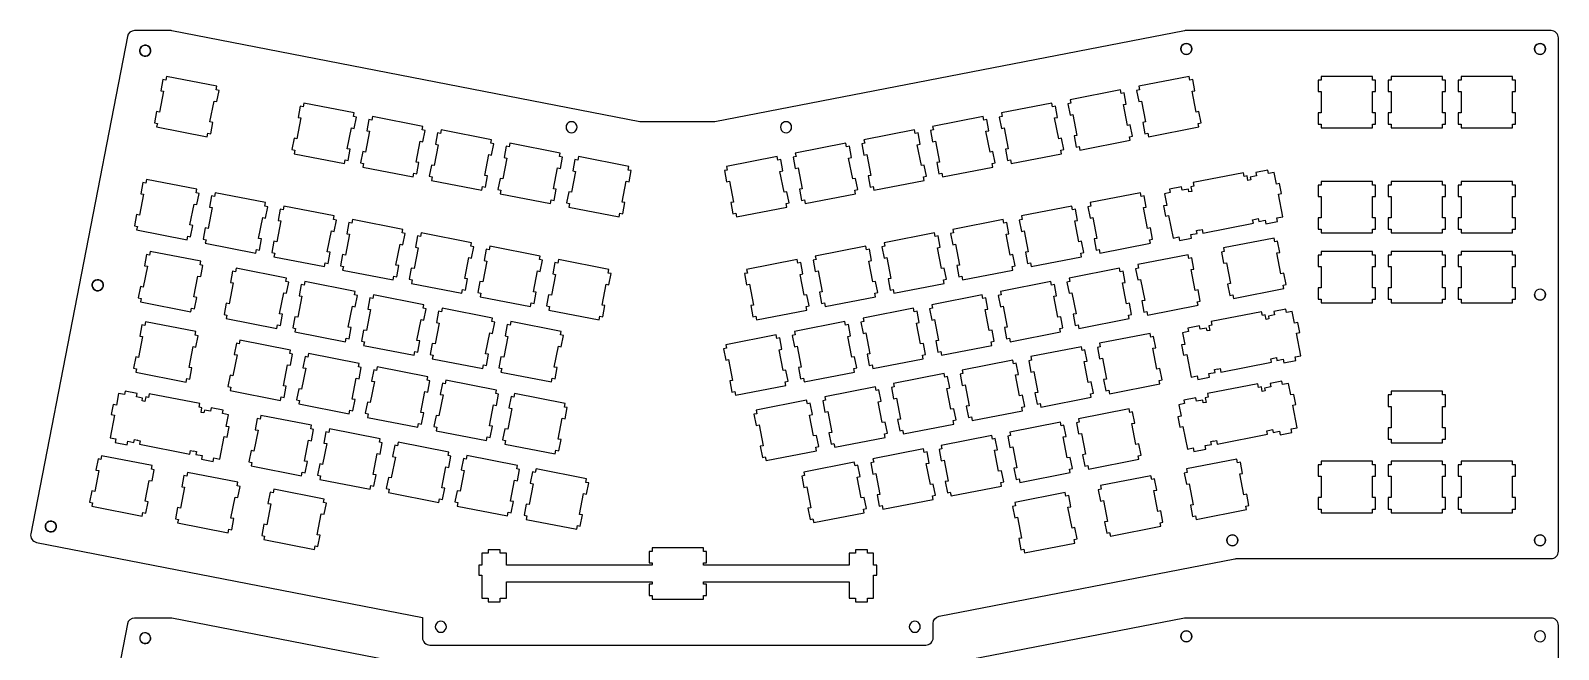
# Model space of a CAD drawing. Header units: millimetres. Extents: x -191 to 225, y 1 to 808.
# Drawn here: x -190.9 to 225.1, y 639.6 to 808.2 of the extents above; entities that cross this region are included whole.
import ezdxf

# ---------------------------------------------------------------- set-up
doc = ezdxf.new("R2010")
doc.units = ezdxf.units.MM
doc.layers.get('0').update_dxf_attribs({"linetype": 'CONTINUOUS'})

msp = doc.modelspace()

# ---------------------------------------------------------------- linework, layer by layer
for p, q in [((-161.18, 802.49), (-161.16, 802.96)), ((-161.16, 802.96), (-161, 803.4)), ((-161, 803.4), (-160.72, 803.77)), ((-160.72, 803.77), (-160.33, 804.03)), ((-160.33, 804.03), (-159.88, 804.16)), ((-159.88, 804.16), (-159.41, 804.14)), ((-159.41, 804.14), (-158.97, 803.98)), ((-158.97, 803.98), (-158.6, 803.69)), ((-158.6, 803.69), (-158.33, 803.3)), ((-158.33, 803.3), (-158.2, 802.85)), ((122.31, 803.15), (122.39, 803.62)), ((122.39, 802.69), (122.31, 803.15)), ((122.39, 803.62), (122.6, 804.04)), ((122.6, 804.04), (122.93, 804.37)), ((122.93, 804.37), (123.35, 804.58)), ((123.35, 804.58), (123.81, 804.65)), ((123.81, 804.65), (124.28, 804.58)), ((124.28, 804.58), (124.69, 804.37)), ((124.69, 804.37), (125.03, 804.04)), ((125.03, 804.04), (125.24, 803.62)), ((125.24, 803.62), (125.31, 803.15)), ((125.31, 803.15), (125.24, 802.69)), ((218.63, 803.15), (218.71, 803.62)), ((218.71, 802.69), (218.63, 803.15)), ((218.71, 803.62), (218.92, 804.04)), ((218.92, 804.04), (219.25, 804.37)), ((219.25, 804.37), (219.67, 804.58)), ((219.67, 804.58), (220.13, 804.65)), ((220.13, 804.65), (220.6, 804.58)), ((220.6, 804.58), (221.01, 804.37)), ((221.01, 804.37), (221.35, 804.04)), ((221.35, 804.04), (221.56, 803.62)), ((221.56, 803.62), (221.63, 803.15)), ((221.63, 803.15), (221.56, 802.69)), ((-161.05, 802.04), (-161.18, 802.49)), ((-160.79, 801.65), (-161.05, 802.04)), ((-160.42, 801.36), (-160.79, 801.65)), ((-159.98, 801.2), (-160.42, 801.36)), ((-159.51, 801.18), (-159.98, 801.2)), ((-159.06, 801.31), (-159.51, 801.18)), ((-158.67, 801.57), (-159.06, 801.31)), ((-158.38, 801.94), (-158.67, 801.57)), ((-158.22, 802.38), (-158.38, 801.94)), ((-158.2, 802.85), (-158.22, 802.38)), ((122.6, 802.27), (122.39, 802.69)), ((122.93, 801.94), (122.6, 802.27)), ((123.35, 801.73), (122.93, 801.94)), ((123.81, 801.65), (123.35, 801.73)), ((124.28, 801.73), (123.81, 801.65)), ((124.69, 801.94), (124.28, 801.73)), ((125.03, 802.27), (124.69, 801.94)), ((125.24, 802.69), (125.03, 802.27)), ((218.92, 802.27), (218.71, 802.69)), ((219.25, 801.94), (218.92, 802.27)), ((219.67, 801.73), (219.25, 801.94)), ((220.13, 801.65), (219.67, 801.73)), ((220.6, 801.73), (220.13, 801.65)), ((221.01, 801.94), (220.6, 801.73)), ((221.35, 802.27), (221.01, 801.94)), ((221.56, 802.69), (221.35, 802.27)), ((-174.1, 738.59), (-174.08, 739.06)), ((-173.97, 738.14), (-174.1, 738.59)), ((-174.08, 739.06), (-173.92, 739.5)), ((-173.71, 737.75), (-173.97, 738.14)), ((-173.92, 739.5), (-173.63, 739.87)), ((-173.34, 737.46), (-173.71, 737.75)), ((-173.63, 739.87), (-173.24, 740.13)), ((-172.9, 737.3), (-173.34, 737.46)), ((-173.24, 740.13), (-172.79, 740.26)), ((-172.43, 737.29), (-172.9, 737.3)), ((-172.79, 740.26), (-172.32, 740.25)), ((-171.98, 737.42), (-172.43, 737.29)), ((-172.32, 740.25), (-171.88, 740.09)), ((-171.59, 737.68), (-171.98, 737.42)), ((-171.88, 740.09), (-171.51, 739.8)), ((-171.3, 738.05), (-171.59, 737.68)), ((-171.51, 739.8), (-171.25, 739.41)), ((-171.14, 738.49), (-171.3, 738.05)), ((-171.25, 739.41), (-171.12, 738.96)), ((-171.12, 738.96), (-171.14, 738.49)), ((218.71, 736.7), (218.63, 736.24)), ((218.92, 737.12), (218.71, 736.7)), ((219.25, 737.45), (218.92, 737.12)), ((219.67, 737.67), (219.25, 737.45)), ((220.13, 737.74), (219.67, 737.67)), ((220.6, 737.67), (220.13, 737.74)), ((220.6, 737.67), (221.01, 737.45)), ((221.01, 737.45), (221.35, 737.12)), ((221.35, 737.12), (221.56, 736.7)), ((221.56, 736.7), (221.63, 736.24)), ((218.71, 735.78), (218.63, 736.24)), ((218.92, 735.36), (218.71, 735.78)), ((219.25, 735.03), (218.92, 735.36)), ((219.67, 734.81), (219.25, 735.03)), ((220.13, 734.74), (219.67, 734.81)), ((220.6, 734.81), (220.13, 734.74)), ((221.01, 735.03), (220.6, 734.81)), ((221.35, 735.36), (221.01, 735.03)), ((221.56, 735.78), (221.35, 735.36)), ((221.63, 736.24), (221.56, 735.78)), ((-186.69, 673.82), (-186.4, 674.19)), ((-186.4, 674.19), (-186.01, 674.45)), ((-186.01, 674.45), (-185.56, 674.58)), ((-185.56, 674.58), (-185.09, 674.56)), ((-185.09, 674.56), (-184.65, 674.4)), ((-184.65, 674.4), (-184.28, 674.12)), ((-184.28, 674.12), (-184.02, 673.73)), ((-186.87, 672.91), (-186.85, 673.38)), ((-186.74, 672.46), (-186.87, 672.91)), ((-186.85, 673.38), (-186.69, 673.82)), ((-186.47, 672.07), (-186.74, 672.46)), ((-186.1, 671.78), (-186.47, 672.07)), ((-185.66, 671.62), (-186.1, 671.78)), ((-185.19, 671.6), (-185.66, 671.62)), ((-184.74, 671.73), (-185.19, 671.6)), ((-184.35, 671.99), (-184.74, 671.73)), ((-184.06, 672.36), (-184.35, 671.99)), ((-183.9, 672.81), (-184.06, 672.36)), ((-184.02, 673.73), (-183.89, 673.28)), ((-183.89, 673.28), (-183.9, 672.81)), ((134.93, 669.79), (135.14, 670.21)), ((135.14, 670.21), (135.47, 670.54)), ((135.47, 670.54), (135.89, 670.75)), ((135.89, 670.75), (136.35, 670.83)), ((136.35, 670.83), (136.82, 670.75)), ((136.82, 670.75), (137.23, 670.54)), ((137.23, 670.54), (137.57, 670.21)), ((137.57, 670.21), (137.78, 669.79)), ((218.71, 669.79), (218.92, 670.21)), ((218.92, 670.21), (219.25, 670.54)), ((219.25, 670.54), (219.67, 670.75)), ((219.67, 670.75), (220.13, 670.83)), ((220.13, 670.83), (220.6, 670.75)), ((220.6, 670.75), (221.01, 670.54)), ((221.01, 670.54), (221.35, 670.21)), ((221.35, 670.21), (221.56, 669.79)), ((134.85, 669.33), (134.93, 669.79)), ((134.93, 668.86), (134.85, 669.33)), ((135.14, 668.45), (134.93, 668.86)), ((135.47, 668.11), (135.14, 668.45)), ((135.89, 667.9), (135.47, 668.11)), ((136.35, 667.83), (135.89, 667.9)), ((136.82, 667.9), (136.35, 667.83)), ((137.23, 668.11), (136.82, 667.9)), ((137.57, 668.45), (137.23, 668.11)), ((137.78, 668.86), (137.57, 668.45)), ((137.78, 669.79), (137.85, 669.33)), ((137.85, 669.33), (137.78, 668.86)), ((218.63, 669.33), (218.71, 669.79)), ((218.71, 668.86), (218.63, 669.33)), ((218.92, 668.45), (218.71, 668.86)), ((219.25, 668.11), (218.92, 668.45)), ((219.67, 667.9), (219.25, 668.11)), ((220.13, 667.83), (219.67, 667.9)), ((220.6, 667.9), (220.13, 667.83)), ((221.01, 668.11), (220.6, 667.9)), ((221.35, 668.45), (221.01, 668.11)), ((221.56, 668.86), (221.35, 668.45)), ((221.56, 669.79), (221.63, 669.33)), ((221.63, 669.33), (221.56, 668.86)), ((-161.16, 642.96), (-161.18, 642.49)), ((-161.18, 642.49), (-161.05, 642.04)), ((-161, 643.4), (-161.16, 642.96)), ((-161.05, 642.04), (-160.79, 641.65)), ((-161, 643.4), (-160.72, 643.77)), ((-160.42, 641.36), (-160.79, 641.65)), ((-160.33, 644.03), (-160.72, 643.77)), ((-159.98, 641.2), (-160.42, 641.36)), ((-159.88, 644.16), (-160.33, 644.03)), ((-159.51, 641.18), (-159.98, 641.2)), ((-159.41, 644.14), (-159.88, 644.16)), ((-159.06, 641.31), (-159.51, 641.18)), ((-159.41, 644.14), (-158.97, 643.98)), ((-158.67, 641.57), (-159.06, 641.31)), ((-158.97, 643.98), (-158.6, 643.69)), ((-158.67, 641.57), (-158.38, 641.94)), ((-158.33, 643.3), (-158.6, 643.69)), ((-158.22, 642.38), (-158.38, 641.94)), ((-158.2, 642.85), (-158.33, 643.3)), ((-158.2, 642.85), (-158.22, 642.38)), ((122.39, 643.62), (122.31, 643.15)), ((122.31, 643.15), (122.39, 642.69)), ((122.6, 644.04), (122.39, 643.62)), ((122.39, 642.69), (122.6, 642.27)), ((122.93, 644.37), (122.6, 644.04)), ((122.6, 642.27), (122.93, 641.94)), ((123.35, 644.58), (122.93, 644.37)), ((122.93, 641.94), (123.35, 641.73)), ((123.81, 644.65), (123.35, 644.58)), ((123.35, 641.73), (123.81, 641.65)), ((124.28, 644.58), (123.81, 644.65)), ((123.81, 641.65), (124.28, 641.73)), ((124.69, 644.37), (124.28, 644.58)), ((124.28, 641.73), (124.69, 641.94)), ((125.03, 644.04), (124.69, 644.37)), ((124.69, 641.94), (125.03, 642.27)), ((125.24, 643.62), (125.03, 644.04)), ((125.03, 642.27), (125.24, 642.69)), ((125.31, 643.15), (125.24, 643.62)), ((125.24, 642.69), (125.31, 643.15)), ((218.71, 643.62), (218.63, 643.15)), ((218.63, 643.15), (218.71, 642.69)), ((218.92, 644.04), (218.71, 643.62)), ((218.71, 642.69), (218.92, 642.27)), ((219.25, 644.37), (218.92, 644.04)), ((218.92, 642.27), (219.25, 641.94)), ((219.67, 644.58), (219.25, 644.37)), ((219.25, 641.94), (219.67, 641.73)), ((220.13, 644.65), (219.67, 644.58)), ((219.67, 641.73), (220.13, 641.65)), ((220.6, 644.58), (220.13, 644.65)), ((220.13, 641.65), (220.6, 641.73)), ((221.01, 644.37), (220.6, 644.58)), ((220.6, 641.73), (221.01, 641.94)), ((221.35, 644.04), (221.01, 644.37)), ((221.01, 641.94), (221.35, 642.27)), ((221.56, 643.62), (221.35, 644.04)), ((221.35, 642.27), (221.56, 642.69)), ((221.63, 643.15), (221.56, 643.62)), ((221.56, 642.69), (221.63, 643.15))]:
    msp.add_line(p, q)
msp.add_lwpolyline([(-24.58, 783.3, -0.048018), (-24.96, 783.33), (-152.46, 808.12, 0.048033), (-152.84, 808.15), (-162.57, 808.15, 0.359037), (-164.53, 806.54), (-190.86, 671.1, 0.414214), (-189.28, 668.76), (-84.18, 648.33), (-84.18, 642.78, 0.414214), (-82.18, 640.78), (52.88, 640.78, 0.414214), (54.88, 642.78), (54.88, 646.68, -0.359037), (56.5, 648.64), (137, 664.29, -0.048033), (137.38, 664.33), (223.13, 664.33, 0.414214), (225.13, 666.33), (225.13, 806.15, 0.414214), (223.13, 808.15), (123.7, 808.15, 0.047906), (123.32, 808.12), (-4.53, 783.33, -0.047922), (-4.91, 783.3)], format="xyb", close=True)
for points in [[(-158.2, 802.85), (-158.33, 803.3), (-158.6, 803.69), (-158.97, 803.98), (-159.41, 804.14), (-159.88, 804.16), (-160.33, 804.03), (-160.72, 803.77), (-161, 803.4), (-161.16, 802.96), (-161.18, 802.49), (-161.05, 802.04), (-160.79, 801.65), (-160.42, 801.36), (-159.98, 801.2), (-159.51, 801.18), (-159.06, 801.31), (-158.67, 801.57), (-158.38, 801.94), (-158.22, 802.38)], [(123.81, 801.65), (124.28, 801.73), (124.69, 801.94), (125.03, 802.27), (125.24, 802.69), (125.31, 803.15), (125.24, 803.62), (125.03, 804.04), (124.69, 804.37), (124.28, 804.58), (123.81, 804.65), (123.35, 804.58), (122.93, 804.37), (122.6, 804.04), (122.39, 803.62), (122.31, 803.15), (122.39, 802.69), (122.6, 802.27), (122.93, 801.94), (123.35, 801.73)], [(220.6, 804.58), (220.13, 804.65), (219.67, 804.58), (219.25, 804.37), (218.92, 804.04), (218.71, 803.62), (218.63, 803.15), (218.71, 802.69), (218.92, 802.27), (219.25, 801.94), (219.67, 801.73), (220.13, 801.65), (220.6, 801.73), (221.01, 801.94), (221.35, 802.27), (221.56, 802.69), (221.63, 803.15), (221.56, 803.62), (221.35, 804.04), (221.01, 804.37)], [(-140.93, 788.94), (-140.14, 788.79), (-139.55, 791.83), (-140.34, 791.98), (-140.15, 792.97), (-153.89, 795.64), (-154.08, 794.65), (-154.87, 794.81), (-155.46, 791.76), (-154.67, 791.61), (-155.78, 785.92), (-156.56, 786.07), (-157.16, 783.03), (-156.37, 782.87), (-156.56, 781.89), (-142.82, 779.22), (-142.63, 780.2), (-141.84, 780.05), (-141.25, 783.09), (-142.04, 783.25)], [(127.85, 783.03), (127.26, 786.07), (126.47, 785.92), (125.36, 791.61), (126.15, 791.76), (125.56, 794.81), (124.77, 794.65), (124.58, 795.64), (110.84, 792.97), (111.03, 791.98), (110.25, 791.83), (110.84, 788.79), (111.62, 788.94), (112.73, 783.25), (111.94, 783.09), (112.54, 780.05), (113.32, 780.2), (113.51, 779.22), (127.25, 781.89), (127.06, 782.87)], [(175.31, 791.53), (175.31, 794.63), (174.51, 794.63), (174.51, 795.63), (160.51, 795.63), (160.51, 794.63), (159.71, 794.63), (159.71, 791.53), (160.51, 791.53), (160.51, 785.73), (159.71, 785.73), (159.71, 782.63), (160.51, 782.63), (160.51, 781.63), (174.51, 781.63), (174.51, 782.63), (175.31, 782.63), (175.31, 785.73), (174.51, 785.73), (174.51, 791.53)], [(193.56, 785.73), (193.56, 791.53), (194.36, 791.53), (194.36, 794.63), (193.56, 794.63), (193.56, 795.63), (179.56, 795.63), (179.56, 794.63), (178.76, 794.63), (178.76, 791.53), (179.56, 791.53), (179.56, 785.73), (178.76, 785.73), (178.76, 782.63), (179.56, 782.63), (179.56, 781.63), (193.56, 781.63), (193.56, 782.63), (194.36, 782.63), (194.36, 785.73)], [(197.81, 794.63), (197.81, 791.53), (198.61, 791.53), (198.61, 785.73), (197.81, 785.73), (197.81, 782.63), (198.61, 782.63), (198.61, 781.63), (212.61, 781.63), (212.61, 782.63), (213.41, 782.63), (213.41, 785.73), (212.61, 785.73), (212.61, 791.53), (213.41, 791.53), (213.41, 794.63), (212.61, 794.63), (212.61, 795.63), (198.61, 795.63), (198.61, 794.63)], [(94.81, 775.59), (108.55, 778.26), (108.36, 779.24), (109.15, 779.39), (108.56, 782.44), (107.77, 782.28), (106.66, 787.98), (107.45, 788.13), (106.86, 791.17), (106.07, 791.02), (105.88, 792), (92.14, 789.33), (92.33, 788.35), (91.55, 788.2), (92.14, 785.15), (92.92, 785.31), (94.03, 779.61), (93.24, 779.46), (93.84, 776.42), (94.62, 776.57)], [(-102.75, 785.7), (-116.49, 788.37), (-116.68, 787.38), (-117.47, 787.54), (-118.06, 784.49), (-117.27, 784.34), (-118.38, 778.65), (-119.16, 778.8), (-119.76, 775.76), (-118.97, 775.6), (-119.16, 774.62), (-105.42, 771.95), (-105.23, 772.93), (-104.44, 772.78), (-103.85, 775.82), (-104.64, 775.98), (-103.53, 781.67), (-102.74, 781.52), (-102.15, 784.56), (-102.94, 784.71)], [(73.44, 781.52), (74.22, 781.67), (75.33, 775.98), (74.54, 775.82), (75.14, 772.78), (75.92, 772.93), (76.11, 771.95), (89.85, 774.62), (89.66, 775.6), (90.45, 775.76), (89.86, 778.8), (89.07, 778.65), (87.96, 784.34), (88.75, 784.49), (88.16, 787.54), (87.37, 787.38), (87.18, 788.37), (73.44, 785.7), (73.63, 784.71), (72.85, 784.56)], [(-83.45, 780.93), (-84.24, 781.08), (-84.05, 782.06), (-97.79, 784.73), (-97.98, 783.75), (-98.77, 783.9), (-99.36, 780.86), (-98.57, 780.71), (-99.68, 775.01), (-100.46, 775.17), (-101.06, 772.12), (-100.27, 771.97), (-100.46, 770.99), (-86.72, 768.32), (-86.53, 769.3), (-85.74, 769.15), (-85.15, 772.19), (-85.94, 772.34), (-84.83, 778.04), (-84.04, 777.88)], [(-42.16, 781.36), (-42.09, 781.83), (-42.16, 782.29), (-42.38, 782.71), (-42.71, 783.04), (-43.12, 783.25), (-43.59, 783.33), (-44.05, 783.25), (-44.47, 783.04), (-44.8, 782.71), (-45.02, 782.29), (-45.09, 781.83), (-45.02, 781.36), (-44.8, 780.95), (-44.47, 780.61), (-44.05, 780.4), (-43.59, 780.33), (-43.12, 780.4), (-42.71, 780.61), (-42.38, 780.95)], [(16.26, 782.29), (16.04, 782.71), (15.71, 783.04), (15.29, 783.25), (14.83, 783.33), (14.37, 783.25), (13.95, 783.04), (13.62, 782.71), (13.4, 782.29), (13.33, 781.83), (13.4, 781.36), (13.62, 780.95), (13.95, 780.61), (14.37, 780.4), (14.83, 780.33), (15.29, 780.4), (15.71, 780.61), (16.04, 780.95), (16.26, 781.36), (16.33, 781.83)], [(71.16, 775.17), (70.37, 775.01), (69.26, 780.71), (70.05, 780.86), (69.46, 783.9), (68.67, 783.75), (68.48, 784.73), (54.74, 782.06), (54.93, 781.08), (54.15, 780.93), (54.74, 777.88), (55.52, 778.04), (56.63, 772.34), (55.84, 772.19), (56.44, 769.15), (57.22, 769.3), (57.41, 768.32), (71.15, 770.99), (70.96, 771.97), (71.75, 772.12)], [(-81.57, 768.33), (-81.76, 767.35), (-68.02, 764.68), (-67.83, 765.66), (-67.04, 765.51), (-66.45, 768.55), (-67.24, 768.71), (-66.13, 774.4), (-65.34, 774.25), (-64.75, 777.29), (-65.54, 777.44), (-65.35, 778.43), (-79.09, 781.1), (-79.28, 780.11), (-80.07, 780.27), (-80.66, 777.22), (-79.87, 777.07), (-80.98, 771.38), (-81.76, 771.53), (-82.36, 768.49)], [(49.97, 780.11), (49.78, 781.1), (36.04, 778.43), (36.23, 777.44), (35.45, 777.29), (36.04, 774.25), (36.82, 774.4), (37.93, 768.71), (37.14, 768.55), (37.74, 765.51), (38.52, 765.66), (38.71, 764.68), (52.45, 767.35), (52.26, 768.33), (53.05, 768.49), (52.46, 771.53), (51.67, 771.38), (50.56, 777.07), (51.35, 777.22), (50.76, 780.27)], [(-60.58, 776.48), (-61.37, 776.63), (-61.96, 773.59), (-61.17, 773.44), (-62.28, 767.74), (-63.06, 767.9), (-63.66, 764.85), (-62.87, 764.7), (-63.06, 763.72), (-49.32, 761.05), (-49.13, 762.03), (-48.34, 761.88), (-47.75, 764.92), (-48.54, 765.07), (-47.43, 770.77), (-46.64, 770.61), (-46.05, 773.66), (-46.84, 773.81), (-46.65, 774.79), (-60.39, 777.46)], [(-44.17, 761.06), (-44.36, 760.08), (-30.62, 757.41), (-30.43, 758.39), (-29.64, 758.24), (-29.05, 761.28), (-29.84, 761.44), (-28.73, 767.13), (-27.94, 766.98), (-27.35, 770.02), (-28.14, 770.17), (-27.95, 771.16), (-41.69, 773.83), (-41.88, 772.84), (-42.67, 773), (-43.26, 769.95), (-42.47, 769.8), (-43.58, 764.11), (-44.36, 764.26), (-44.96, 761.22)], [(14.27, 764.11), (13.16, 769.8), (13.95, 769.96), (13.36, 773), (12.57, 772.84), (12.38, 773.83), (-1.36, 771.16), (-1.17, 770.17), (-1.95, 770.02), (-1.36, 766.98), (-0.58, 767.13), (0.53, 761.44), (-0.26, 761.29), (0.34, 758.24), (1.12, 758.39), (1.31, 757.41), (15.05, 760.08), (14.86, 761.06), (15.65, 761.22), (15.06, 764.26)], [(33.75, 763.72), (33.56, 764.7), (34.35, 764.85), (33.76, 767.9), (32.97, 767.74), (31.86, 773.44), (32.65, 773.59), (32.06, 776.63), (31.27, 776.48), (31.08, 777.46), (17.34, 774.79), (17.53, 773.81), (16.75, 773.66), (17.34, 770.61), (18.12, 770.77), (19.23, 765.07), (18.44, 764.92), (19.04, 761.88), (19.82, 762.03), (20.01, 761.05)], [(142.91, 768.59), (141.21, 768.26), (141.36, 767.48), (140.6, 767.33), (140.36, 768.57), (139.58, 768.42), (139.38, 769.4), (125.64, 766.73), (125.83, 765.75), (125.05, 765.6), (125.29, 764.35), (124.53, 764.2), (124.38, 764.99), (122.68, 764.66), (122.51, 765.56), (119.27, 764.93), (119.44, 764.03), (117.85, 763.72), (118.47, 760.55), (117.61, 760.38), (118.14, 757.63), (119, 757.8), (120.2, 751.65), (121.79, 751.96), (121.98, 750.99), (125.22, 751.62), (125.03, 752.58), (126.72, 752.91), (126.57, 753.7), (127.33, 753.85), (127.34, 753.82), (128.12, 753.97), (128.31, 752.99), (142.06, 755.66), (141.87, 756.64), (142.65, 756.79), (142.65, 756.82), (143.41, 756.97), (143.56, 756.19), (145.25, 756.52), (145.44, 755.55), (148.68, 756.18), (148.49, 757.15), (150.09, 757.46), (148.89, 763.61), (149.75, 763.78), (149.22, 766.53), (148.36, 766.36), (147.74, 769.53), (146.15, 769.22), (145.97, 770.12), (142.73, 769.49)], [(-145.01, 763.78), (-145.79, 763.93), (-145.6, 764.92), (-159.34, 767.59), (-159.53, 766.6), (-160.32, 766.76), (-160.91, 763.71), (-160.13, 763.56), (-161.23, 757.87), (-162.02, 758.02), (-162.61, 754.98), (-161.82, 754.82), (-162.01, 753.84), (-148.27, 751.17), (-148.08, 752.15), (-147.3, 752), (-146.7, 755.04), (-147.49, 755.2), (-146.38, 760.89), (-145.6, 760.74)], [(160.51, 767.05), (160.51, 766.05), (159.71, 766.05), (159.71, 762.95), (160.51, 762.95), (160.51, 757.15), (159.71, 757.15), (159.71, 754.05), (160.51, 754.05), (160.51, 753.05), (174.51, 753.05), (174.51, 754.05), (175.31, 754.05), (175.31, 757.15), (174.51, 757.15), (174.51, 762.95), (175.31, 762.95), (175.31, 766.05), (174.51, 766.05), (174.51, 767.05)], [(193.56, 767.05), (179.56, 767.05), (179.56, 766.05), (178.76, 766.05), (178.76, 762.95), (179.56, 762.95), (179.56, 757.15), (178.76, 757.15), (178.76, 754.05), (179.56, 754.05), (179.56, 753.05), (193.56, 753.05), (193.56, 754.05), (194.36, 754.05), (194.36, 757.15), (193.56, 757.15), (193.56, 762.95), (194.36, 762.95), (194.36, 766.05), (193.56, 766.05)], [(213.41, 757.15), (212.61, 757.15), (212.61, 762.95), (213.41, 762.95), (213.41, 766.05), (212.61, 766.05), (212.61, 767.05), (198.61, 767.05), (198.61, 766.05), (197.81, 766.05), (197.81, 762.95), (198.61, 762.95), (198.61, 757.15), (197.81, 757.15), (197.81, 754.05), (198.61, 754.05), (198.61, 753.05), (212.61, 753.05), (212.61, 754.05), (213.41, 754.05)], [(-142.53, 754.23), (-143.32, 754.39), (-143.91, 751.34), (-143.12, 751.19), (-143.31, 750.21), (-129.57, 747.54), (-129.38, 748.52), (-128.6, 748.37), (-128, 751.41), (-128.79, 751.56), (-127.68, 757.26), (-126.9, 757.1), (-126.31, 760.14), (-127.09, 760.3), (-126.9, 761.28), (-140.64, 763.95), (-140.83, 762.97), (-141.62, 763.12), (-142.21, 760.08), (-141.43, 759.93)], [(113.82, 751.19), (114.6, 751.34), (114.01, 754.39), (113.22, 754.23), (112.12, 759.93), (112.9, 760.08), (112.31, 763.12), (111.53, 762.97), (111.33, 763.95), (97.59, 761.28), (97.78, 760.3), (97, 760.15), (97.59, 757.1), (98.38, 757.26), (99.48, 751.56), (98.7, 751.41), (99.29, 748.37), (100.07, 748.52), (100.26, 747.54), (114.01, 750.21)], [(-124.61, 746.57), (-110.87, 743.9), (-110.68, 744.88), (-109.9, 744.73), (-109.3, 747.77), (-110.09, 747.93), (-108.98, 753.62), (-108.2, 753.47), (-107.61, 756.51), (-108.39, 756.66), (-108.2, 757.65), (-121.94, 760.32), (-122.13, 759.33), (-122.92, 759.49), (-123.51, 756.44), (-122.73, 756.29), (-123.83, 750.6), (-124.62, 750.75), (-125.21, 747.71), (-124.42, 747.55)], [(81.56, 743.9), (95.31, 746.57), (95.12, 747.55), (95.9, 747.71), (95.31, 750.75), (94.52, 750.6), (93.42, 756.29), (94.2, 756.44), (93.61, 759.49), (92.83, 759.33), (92.63, 760.32), (78.89, 757.65), (79.08, 756.66), (78.3, 756.51), (78.89, 753.47), (79.68, 753.62), (80.78, 747.93), (80, 747.77), (80.59, 744.73), (81.37, 744.88)], [(-104.81, 752.81), (-104.03, 752.66), (-105.13, 746.96), (-105.92, 747.12), (-106.51, 744.07), (-105.72, 743.92), (-105.91, 742.94), (-92.17, 740.27), (-91.98, 741.25), (-91.2, 741.1), (-90.6, 744.14), (-91.39, 744.29), (-90.28, 749.99), (-89.5, 749.83), (-88.91, 752.88), (-89.69, 753.03), (-89.5, 754.01), (-103.24, 756.68), (-103.43, 755.7), (-104.22, 755.85)], [(-70.99, 749.39), (-70.8, 750.38), (-84.54, 753.05), (-84.73, 752.06), (-85.52, 752.22), (-86.11, 749.17), (-85.33, 749.02), (-86.43, 743.33), (-87.22, 743.48), (-87.81, 740.44), (-87.02, 740.28), (-87.21, 739.3), (-73.47, 736.63), (-73.28, 737.61), (-72.5, 737.46), (-71.9, 740.5), (-72.69, 740.66), (-71.58, 746.35), (-70.8, 746.2), (-70.21, 749.24)], [(43.38, 740.66), (42.6, 740.5), (43.19, 737.46), (43.97, 737.61), (44.16, 736.63), (57.91, 739.3), (57.72, 740.28), (58.5, 740.44), (57.91, 743.48), (57.12, 743.33), (56.02, 749.02), (56.8, 749.17), (56.21, 752.22), (55.43, 752.06), (55.23, 753.05), (41.49, 750.38), (41.68, 749.39), (40.9, 749.24), (41.49, 746.2), (42.28, 746.35)], [(59.6, 752.88), (60.19, 749.83), (60.98, 749.99), (62.08, 744.29), (61.3, 744.14), (61.89, 741.1), (62.67, 741.25), (62.86, 740.27), (76.61, 742.94), (76.42, 743.92), (77.2, 744.07), (76.61, 747.12), (75.82, 746.96), (74.72, 752.66), (75.5, 752.81), (74.91, 755.85), (74.13, 755.7), (73.93, 756.68), (60.19, 754.01), (60.38, 753.03)], [(-54.77, 733), (-54.58, 733.98), (-53.8, 733.83), (-53.2, 736.87), (-53.99, 737.02), (-52.88, 742.72), (-52.1, 742.56), (-51.51, 745.61), (-52.29, 745.76), (-52.1, 746.74), (-65.84, 749.41), (-66.03, 748.43), (-66.82, 748.58), (-67.41, 745.54), (-66.63, 745.39), (-67.73, 739.69), (-68.52, 739.85), (-69.11, 736.8), (-68.32, 736.65), (-68.51, 735.67)], [(23.58, 742.72), (24.68, 737.02), (23.9, 736.87), (24.49, 733.83), (25.27, 733.98), (25.46, 733), (39.21, 735.67), (39.02, 736.65), (39.8, 736.8), (39.21, 739.85), (38.42, 739.69), (37.32, 745.39), (38.1, 745.54), (37.51, 748.58), (36.73, 748.43), (36.53, 749.41), (22.79, 746.74), (22.98, 745.76), (22.2, 745.61), (22.79, 742.56)], [(133.95, 744.76), (134.73, 744.92), (135.84, 739.22), (135.06, 739.07), (135.65, 736.03), (136.43, 736.18), (136.62, 735.2), (150.37, 737.87), (150.18, 738.85), (150.96, 739), (150.37, 742.05), (149.58, 741.89), (148.48, 747.59), (149.26, 747.74), (148.67, 750.78), (147.89, 750.63), (147.7, 751.61), (133.95, 748.94), (134.14, 747.96), (133.36, 747.81)], [(-147.04, 732.54), (-146.26, 732.39), (-145.66, 735.44), (-146.45, 735.59), (-145.34, 741.28), (-144.56, 741.13), (-143.97, 744.17), (-144.75, 744.32), (-144.56, 745.31), (-158.3, 747.98), (-158.49, 747), (-159.28, 747.15), (-159.87, 744.11), (-159.09, 743.95), (-160.19, 738.26), (-160.98, 738.41), (-161.57, 735.37), (-160.78, 735.22), (-160.97, 734.23), (-147.23, 731.56)], [(-47.93, 741.75), (-49.03, 736.06), (-49.82, 736.21), (-50.41, 733.17), (-49.62, 733.01), (-49.81, 732.03), (-36.07, 729.36), (-35.88, 730.34), (-35.1, 730.19), (-34.5, 733.23), (-35.29, 733.39), (-34.18, 739.08), (-33.4, 738.93), (-32.81, 741.97), (-33.59, 742.12), (-33.4, 743.11), (-47.14, 745.78), (-47.33, 744.79), (-48.12, 744.95), (-48.71, 741.9)], [(3.5, 741.97), (4.09, 738.93), (4.88, 739.08), (5.98, 733.39), (5.2, 733.23), (5.79, 730.19), (6.57, 730.34), (6.76, 729.36), (20.51, 732.03), (20.32, 733.01), (21.1, 733.17), (20.51, 736.21), (19.72, 736.06), (18.62, 741.75), (19.4, 741.91), (18.81, 744.95), (18.03, 744.79), (17.83, 745.78), (4.09, 743.11), (4.28, 742.12)], [(124.51, 746.09), (124.32, 747.07), (110.58, 744.4), (110.77, 743.42), (109.98, 743.26), (110.57, 740.22), (111.36, 740.37), (112.47, 734.68), (111.68, 734.53), (112.27, 731.48), (113.06, 731.64), (113.25, 730.65), (126.99, 733.33), (126.8, 734.31), (127.59, 734.46), (127, 737.5), (126.21, 737.35), (125.1, 743.04), (125.89, 743.2), (125.3, 746.24)], [(175.31, 738.1), (174.51, 738.1), (174.51, 743.9), (175.31, 743.9), (175.31, 747), (174.51, 747), (174.51, 748), (160.51, 748), (160.51, 747), (159.71, 747), (159.71, 743.9), (160.51, 743.9), (160.51, 738.1), (159.71, 738.1), (159.71, 735), (160.51, 735), (160.51, 734), (174.51, 734), (174.51, 735), (175.31, 735)], [(193.56, 738.1), (193.56, 743.9), (194.36, 743.9), (194.36, 747), (193.56, 747), (193.56, 748), (179.56, 748), (179.56, 747), (178.76, 747), (178.76, 743.9), (179.56, 743.9), (179.56, 738.1), (178.76, 738.1), (178.76, 735), (179.56, 735), (179.56, 734), (193.56, 734), (193.56, 735), (194.36, 735), (194.36, 738.1)], [(198.61, 743.9), (198.61, 738.1), (197.81, 738.1), (197.81, 735), (198.61, 735), (198.61, 734), (212.61, 734), (212.61, 735), (213.41, 735), (213.41, 738.1), (212.61, 738.1), (212.61, 743.9), (213.41, 743.9), (213.41, 747), (212.61, 747), (212.61, 748), (198.61, 748), (198.61, 747), (197.81, 747), (197.81, 743.9)], [(-138.19, 730.82), (-137.41, 730.67), (-137.6, 729.69), (-123.86, 727.02), (-123.67, 728), (-122.88, 727.85), (-122.29, 730.89), (-123.07, 731.04), (-121.97, 736.74), (-121.18, 736.59), (-120.59, 739.63), (-121.38, 739.78), (-121.19, 740.76), (-134.93, 743.43), (-135.12, 742.45), (-135.9, 742.6), (-136.49, 739.56), (-135.71, 739.41), (-136.82, 733.72), (-137.6, 733.87)], [(93.77, 731.04), (92.98, 730.89), (93.57, 727.85), (94.36, 728), (94.55, 727.02), (108.29, 729.69), (108.1, 730.67), (108.89, 730.82), (108.3, 733.87), (107.51, 733.72), (106.4, 739.41), (107.19, 739.56), (106.6, 742.6), (105.81, 742.45), (105.62, 743.43), (91.88, 740.76), (92.07, 739.78), (91.28, 739.63), (91.87, 736.59), (92.66, 736.74)], [(-172.43, 737.29), (-171.98, 737.42), (-171.59, 737.68), (-171.3, 738.05), (-171.14, 738.49), (-171.12, 738.96), (-171.25, 739.41), (-171.51, 739.8), (-171.88, 740.09), (-172.32, 740.25), (-172.79, 740.26), (-173.24, 740.13), (-173.63, 739.87), (-173.92, 739.5), (-174.08, 739.06), (-174.1, 738.59), (-173.97, 738.14), (-173.71, 737.75), (-173.34, 737.46), (-172.9, 737.3)], [(-102.48, 732.95), (-101.89, 735.99), (-102.68, 736.15), (-102.49, 737.13), (-116.23, 739.8), (-116.42, 738.82), (-117.2, 738.97), (-117.79, 735.93), (-117.01, 735.77), (-118.12, 730.08), (-118.9, 730.23), (-119.49, 727.19), (-118.71, 727.04), (-118.9, 726.06), (-105.16, 723.39), (-104.97, 724.37), (-104.18, 724.21), (-103.59, 727.26), (-104.37, 727.41), (-103.27, 733.1)], [(86.92, 739.8), (73.18, 737.13), (73.37, 736.15), (72.58, 735.99), (73.18, 732.95), (73.96, 733.1), (75.07, 727.41), (74.28, 727.26), (74.87, 724.21), (75.66, 724.37), (75.85, 723.39), (89.59, 726.06), (89.4, 727.04), (90.19, 727.19), (89.6, 730.23), (88.81, 730.08), (87.7, 735.77), (88.49, 735.93), (87.9, 738.97), (87.11, 738.82)], [(218.92, 737.12), (218.71, 736.7), (218.63, 736.24), (218.71, 735.78), (218.92, 735.36), (219.25, 735.03), (219.67, 734.81), (220.13, 734.74), (220.6, 734.81), (221.01, 735.03), (221.35, 735.36), (221.56, 735.78), (221.63, 736.24), (221.56, 736.7), (221.35, 737.12), (221.01, 737.45), (220.6, 737.67), (220.13, 737.74), (219.67, 737.67), (219.25, 737.45)], [(-99.42, 726.45), (-100.2, 726.6), (-100.79, 723.55), (-100.01, 723.4), (-100.2, 722.42), (-86.46, 719.75), (-86.27, 720.73), (-85.48, 720.58), (-84.89, 723.62), (-85.67, 723.77), (-84.57, 729.47), (-83.78, 729.32), (-83.19, 732.36), (-83.98, 732.51), (-83.79, 733.49), (-97.53, 736.16), (-97.72, 735.18), (-98.5, 735.33), (-99.09, 732.29), (-98.31, 732.14)], [(-65.28, 728.88), (-65.09, 729.86), (-78.83, 732.53), (-79.02, 731.55), (-79.8, 731.7), (-80.39, 728.66), (-79.61, 728.5), (-80.72, 722.81), (-81.5, 722.96), (-82.09, 719.92), (-81.31, 719.77), (-81.5, 718.79), (-67.76, 716.12), (-67.57, 717.1), (-66.78, 716.94), (-66.19, 719.99), (-66.98, 720.14), (-65.87, 725.83), (-65.08, 725.68), (-64.49, 728.72)], [(35.18, 728.72), (35.78, 725.68), (36.56, 725.83), (37.67, 720.14), (36.88, 719.99), (37.47, 716.94), (38.26, 717.1), (38.45, 716.12), (52.19, 718.79), (52, 719.77), (52.79, 719.92), (52.2, 722.96), (51.41, 722.81), (50.3, 728.5), (51.09, 728.66), (50.5, 731.7), (49.71, 731.55), (49.52, 732.53), (35.78, 729.86), (35.97, 728.88)], [(70.11, 726.45), (69, 732.14), (69.79, 732.29), (69.2, 735.33), (68.41, 735.18), (68.22, 736.16), (54.48, 733.49), (54.67, 732.51), (53.88, 732.36), (54.48, 729.32), (55.26, 729.47), (56.37, 723.77), (55.58, 723.62), (56.17, 720.58), (56.96, 720.73), (57.15, 719.75), (70.89, 722.42), (70.7, 723.4), (71.49, 723.55), (70.9, 726.6)], [(153.29, 728.5), (152.67, 731.68), (151.08, 731.37), (150.9, 732.27), (147.66, 731.64), (147.84, 730.74), (146.15, 730.41), (146.3, 729.62), (145.54, 729.47), (145.29, 730.72), (144.51, 730.57), (144.32, 731.55), (130.58, 728.88), (130.77, 727.9), (129.98, 727.74), (130.22, 726.5), (129.46, 726.35), (129.31, 727.13), (127.62, 726.81), (127.44, 727.71), (124.2, 727.08), (124.38, 726.18), (122.78, 725.87), (123.4, 722.69), (122.54, 722.53), (123.07, 719.78), (123.93, 719.95), (125.13, 713.79), (126.72, 714.1), (126.91, 713.14), (130.15, 713.77), (129.96, 714.73), (131.66, 715.06), (131.5, 715.85), (132.27, 715.99), (132.27, 715.96), (133.06, 716.12), (133.25, 715.14), (146.99, 717.81), (146.8, 718.79), (147.58, 718.94), (147.58, 718.97), (148.34, 719.12), (148.49, 718.33), (150.18, 718.66), (150.37, 717.7), (153.61, 718.33), (153.42, 719.29), (155.02, 719.6), (153.82, 725.76), (154.68, 725.92), (154.15, 728.67)], [(-146.05, 725.17), (-145.86, 726.15), (-159.6, 728.82), (-159.79, 727.84), (-160.58, 727.99), (-161.17, 724.95), (-160.38, 724.8), (-161.49, 719.1), (-162.27, 719.26), (-162.87, 716.21), (-162.08, 716.06), (-162.27, 715.08), (-148.53, 712.41), (-148.34, 713.39), (-147.55, 713.24), (-146.96, 716.28), (-147.75, 716.43), (-146.64, 722.13), (-145.85, 721.97), (-145.26, 725.02)], [(-60.32, 727.91), (-61.1, 728.06), (-61.7, 725.02), (-60.91, 724.87), (-62.02, 719.18), (-62.8, 719.33), (-63.39, 716.28), (-62.61, 716.13), (-62.8, 715.15), (-49.06, 712.48), (-48.87, 713.46), (-48.08, 713.31), (-47.49, 716.35), (-48.28, 716.5), (-47.17, 722.2), (-46.38, 722.05), (-45.79, 725.09), (-46.58, 725.24), (-46.39, 726.22), (-60.13, 728.89)], [(33.5, 719.33), (32.71, 719.18), (31.6, 724.87), (32.39, 725.02), (31.8, 728.06), (31.01, 727.91), (30.82, 728.89), (17.08, 726.22), (17.27, 725.24), (16.48, 725.09), (17.08, 722.05), (17.86, 722.2), (18.97, 716.5), (18.18, 716.35), (18.77, 713.31), (19.56, 713.46), (19.75, 712.48), (33.49, 715.15), (33.3, 716.13), (34.09, 716.29)], [(13.69, 721.39), (13.1, 724.43), (12.31, 724.28), (12.12, 725.26), (-1.62, 722.59), (-1.43, 721.61), (-2.22, 721.45), (-1.62, 718.41), (-0.84, 718.56), (0.27, 712.87), (-0.52, 712.72), (0.07, 709.67), (0.86, 709.83), (1.05, 708.85), (14.79, 711.52), (14.6, 712.5), (15.39, 712.65), (14.79, 715.69), (14.01, 715.54), (12.9, 721.23)], [(117.2, 713.03), (116.6, 716.08), (115.82, 715.92), (114.71, 721.62), (115.5, 721.77), (114.91, 724.81), (114.12, 724.66), (113.93, 725.64), (100.19, 722.97), (100.38, 721.99), (99.59, 721.84), (100.18, 718.79), (100.97, 718.95), (102.08, 713.25), (101.29, 713.1), (101.88, 710.06), (102.67, 710.21), (102.86, 709.23), (116.6, 711.9), (116.41, 712.88)], [(-134.08, 722.84), (-134.86, 723), (-135.46, 719.95), (-134.67, 719.8), (-135.78, 714.11), (-136.56, 714.26), (-137.15, 711.22), (-136.37, 711.06), (-136.56, 710.08), (-122.82, 707.41), (-122.63, 708.39), (-121.84, 708.24), (-121.25, 711.28), (-122.03, 711.44), (-120.93, 717.13), (-120.14, 716.98), (-119.55, 720.02), (-120.34, 720.17), (-120.15, 721.15), (-133.89, 723.82)], [(-117.86, 710.62), (-118.45, 707.58), (-117.67, 707.43), (-117.86, 706.45), (-104.12, 703.78), (-103.93, 704.76), (-103.14, 704.6), (-102.55, 707.65), (-103.33, 707.8), (-102.23, 713.49), (-101.44, 713.34), (-100.85, 716.38), (-101.64, 716.54), (-101.45, 717.52), (-115.19, 720.19), (-115.38, 719.21), (-116.16, 719.36), (-116.76, 716.32), (-115.97, 716.17), (-117.08, 710.47)], [(84.16, 705.59), (97.9, 708.27), (97.71, 709.25), (98.5, 709.4), (97.9, 712.44), (97.12, 712.29), (96.01, 717.98), (96.8, 718.14), (96.21, 721.18), (95.42, 721.03), (95.23, 722.01), (81.49, 719.34), (81.68, 718.35), (80.89, 718.2), (81.49, 715.16), (82.27, 715.31), (83.38, 709.62), (82.59, 709.47), (83.18, 706.42), (83.97, 706.57)], [(-85.42, 700.14), (-85.23, 701.12), (-84.44, 700.97), (-83.85, 704.01), (-84.63, 704.17), (-83.53, 709.86), (-82.74, 709.71), (-82.15, 712.75), (-82.94, 712.9), (-82.75, 713.88), (-96.49, 716.56), (-96.68, 715.57), (-97.46, 715.73), (-98.06, 712.68), (-97.27, 712.53), (-98.38, 706.84), (-99.16, 706.99), (-99.75, 703.95), (-98.97, 703.79), (-99.16, 702.81)], [(65.27, 702.94), (65.46, 701.96), (79.2, 704.63), (79.01, 705.61), (79.8, 705.76), (79.21, 708.81), (78.42, 708.65), (77.31, 714.35), (78.1, 714.5), (77.51, 717.54), (76.72, 717.39), (76.53, 718.37), (62.79, 715.7), (62.98, 714.72), (62.19, 714.57), (62.79, 711.52), (63.57, 711.68), (64.68, 705.98), (63.89, 705.83), (64.48, 702.79)], [(-78.57, 708.9), (-79.68, 703.2), (-80.46, 703.35), (-81.05, 700.31), (-80.27, 700.16), (-80.46, 699.18), (-66.72, 696.51), (-66.53, 697.49), (-65.74, 697.33), (-65.15, 700.38), (-65.93, 700.53), (-64.83, 706.22), (-64.04, 706.07), (-63.45, 709.11), (-64.24, 709.27), (-64.05, 710.25), (-77.79, 712.92), (-77.98, 711.94), (-78.76, 712.09), (-79.36, 709.05)], [(44.09, 707.89), (44.87, 708.04), (45.98, 702.35), (45.19, 702.2), (45.78, 699.15), (46.57, 699.3), (46.76, 698.32), (60.5, 701), (60.31, 701.98), (61.1, 702.13), (60.51, 705.17), (59.72, 705.02), (58.61, 710.71), (59.4, 710.87), (58.81, 713.91), (58.02, 713.76), (57.83, 714.74), (44.09, 712.07), (44.28, 711.08), (43.49, 710.93)], [(149.33, 698.09), (152.57, 698.72), (152.38, 699.68), (153.98, 699.99), (152.78, 706.15), (153.64, 706.31), (153.11, 709.06), (152.25, 708.9), (151.63, 712.07), (150.04, 711.76), (149.86, 712.66), (146.62, 712.03), (146.8, 711.13), (145.1, 710.8), (145.26, 710.01), (144.5, 709.87), (144.25, 711.11), (143.47, 710.96), (143.28, 711.94), (129.54, 709.27), (129.73, 708.29), (128.94, 708.13), (129.18, 706.89), (128.42, 706.74), (128.27, 707.53), (126.58, 707.2), (126.4, 708.1), (123.16, 707.47), (123.34, 706.57), (121.74, 706.26), (122.36, 703.09), (121.5, 702.92), (122.03, 700.17), (122.89, 700.34), (124.09, 694.18), (125.68, 694.49), (125.87, 693.53), (129.11, 694.16), (128.92, 695.12), (130.62, 695.45), (130.46, 696.24), (131.22, 696.38), (131.23, 696.35), (132.02, 696.51), (132.21, 695.53), (145.95, 698.2), (145.76, 699.18), (146.54, 699.33), (146.54, 699.36), (147.3, 699.51), (147.45, 698.72), (149.14, 699.05)], [(-145.01, 705.56), (-144.82, 706.54), (-158.56, 709.21), (-158.75, 708.23), (-159.54, 708.38), (-159.78, 707.14), (-160.54, 707.29), (-160.39, 708.07), (-162.08, 708.4), (-161.91, 709.3), (-165.14, 709.93), (-165.32, 709.03), (-166.92, 709.34), (-167.53, 706.17), (-168.39, 706.34), (-168.93, 703.59), (-168.07, 703.42), (-169.26, 697.27), (-167.67, 696.96), (-167.85, 695.99), (-164.61, 695.36), (-164.43, 696.33), (-162.73, 696), (-162.58, 696.78), (-161.82, 696.64), (-161.83, 696.61), (-161.04, 696.45), (-161.23, 695.47), (-147.49, 692.8), (-147.3, 693.78), (-146.51, 693.63), (-146.51, 693.66), (-145.75, 693.51), (-145.9, 692.72), (-144.21, 692.4), (-144.39, 691.43), (-141.15, 690.8), (-140.97, 691.77), (-139.37, 691.46), (-138.17, 697.61), (-137.32, 697.44), (-136.78, 700.19), (-137.64, 700.36), (-137.02, 703.53), (-138.62, 703.84), (-138.44, 704.74), (-141.68, 705.37), (-141.86, 704.47), (-143.55, 704.8), (-143.71, 704.01), (-144.47, 704.16), (-144.22, 705.41)], [(-46.45, 696.74), (-47.23, 696.9), (-46.13, 702.59), (-45.34, 702.44), (-44.75, 705.48), (-45.54, 705.63), (-45.35, 706.61), (-59.09, 709.29), (-59.28, 708.3), (-60.06, 708.46), (-60.65, 705.41), (-59.87, 705.26), (-60.98, 699.57), (-61.76, 699.72), (-62.35, 696.68), (-61.57, 696.52), (-61.76, 695.54), (-48.02, 692.87), (-47.83, 693.85), (-47.04, 693.7)], [(8.58, 695.08), (7.79, 694.93), (8.38, 691.88), (9.17, 692.03), (9.36, 691.05), (23.1, 693.73), (22.91, 694.71), (23.7, 694.86), (23.1, 697.9), (22.32, 697.75), (21.21, 703.44), (22, 703.6), (21.41, 706.64), (20.62, 706.49), (20.43, 707.47), (6.69, 704.8), (6.88, 703.81), (6.09, 703.66), (6.69, 700.62), (7.47, 700.77)], [(28.06, 694.69), (41.8, 697.36), (41.61, 698.34), (42.4, 698.49), (41.8, 701.54), (41.02, 701.38), (39.91, 707.08), (40.7, 707.23), (40.11, 710.27), (39.32, 710.12), (39.13, 711.1), (25.39, 708.43), (25.58, 707.45), (24.79, 707.3), (25.39, 704.25), (26.17, 704.41), (27.28, 698.71), (26.49, 698.56), (27.08, 695.52), (27.87, 695.67)], [(193.56, 695.9), (193.56, 696.9), (194.36, 696.9), (194.36, 700), (193.56, 700), (193.56, 705.8), (194.36, 705.8), (194.36, 708.9), (193.56, 708.9), (193.56, 709.9), (179.56, 709.9), (179.56, 708.9), (178.76, 708.9), (178.76, 705.8), (179.56, 705.8), (179.56, 700), (178.76, 700), (178.76, 696.9), (179.56, 696.9), (179.56, 695.9)], [(-130.85, 693.74), (-131.44, 690.7), (-130.65, 690.55), (-130.84, 689.57), (-117.1, 686.89), (-116.91, 687.87), (-116.13, 687.72), (-115.53, 690.77), (-116.32, 690.92), (-115.21, 696.61), (-114.43, 696.46), (-113.84, 699.5), (-114.62, 699.65), (-114.43, 700.64), (-128.17, 703.31), (-128.36, 702.33), (-129.15, 702.48), (-129.74, 699.44), (-128.96, 699.28), (-130.06, 693.59)], [(96.36, 692.74), (95.58, 692.58), (96.17, 689.54), (96.95, 689.69), (97.14, 688.71), (110.89, 691.38), (110.7, 692.36), (111.48, 692.52), (110.89, 695.56), (110.1, 695.41), (109, 701.1), (109.78, 701.25), (109.19, 704.3), (108.41, 704.14), (108.22, 705.12), (94.47, 702.45), (94.66, 701.47), (93.88, 701.32), (94.47, 698.28), (95.25, 698.43)], [(-97.43, 684.09), (-96.83, 687.13), (-97.62, 687.28), (-96.51, 692.98), (-95.73, 692.82), (-95.14, 695.87), (-95.92, 696.02), (-95.73, 697), (-109.47, 699.67), (-109.66, 698.69), (-110.45, 698.84), (-111.04, 695.8), (-110.26, 695.65), (-111.36, 689.95), (-112.15, 690.11), (-112.74, 687.06), (-111.95, 686.91), (-112.14, 685.93), (-98.4, 683.26), (-98.21, 684.24)], [(90.3, 697.47), (91.08, 697.62), (90.49, 700.66), (89.71, 700.51), (89.51, 701.49), (75.77, 698.82), (75.96, 697.84), (75.18, 697.68), (75.77, 694.64), (76.56, 694.79), (77.66, 689.1), (76.88, 688.95), (77.47, 685.9), (78.25, 686.06), (78.44, 685.08), (92.19, 687.75), (92, 688.73), (92.78, 688.88), (92.19, 691.92), (91.4, 691.77)], [(-91.56, 692.01), (-92.66, 686.32), (-93.45, 686.47), (-94.04, 683.43), (-93.25, 683.28), (-93.44, 682.3), (-79.7, 679.62), (-79.51, 680.6), (-78.73, 680.45), (-78.13, 683.5), (-78.92, 683.65), (-77.81, 689.34), (-77.03, 689.19), (-76.44, 692.23), (-77.22, 692.38), (-77.03, 693.37), (-90.77, 696.04), (-90.96, 695.06), (-91.75, 695.21), (-92.34, 692.17)], [(71.6, 693.83), (72.38, 693.98), (71.79, 697.03), (71.01, 696.87), (70.81, 697.86), (57.07, 695.18), (57.26, 694.2), (56.48, 694.05), (57.07, 691.01), (57.86, 691.16), (58.96, 685.47), (58.18, 685.31), (58.77, 682.27), (59.55, 682.42), (59.74, 681.44), (73.49, 684.11), (73.3, 685.09), (74.08, 685.25), (73.49, 688.29), (72.7, 688.14)], [(-159.5, 676.75), (-158.91, 679.79), (-159.69, 679.94), (-158.59, 685.64), (-157.8, 685.48), (-157.21, 688.53), (-157.99, 688.68), (-157.8, 689.66), (-171.55, 692.33), (-171.74, 691.35), (-172.52, 691.5), (-173.11, 688.46), (-172.33, 688.31), (-173.43, 682.61), (-174.22, 682.77), (-174.81, 679.72), (-174.03, 679.57), (-174.22, 678.59), (-160.47, 675.92), (-160.28, 676.9)], [(-72.86, 688.38), (-73.96, 682.68), (-74.75, 682.84), (-75.34, 679.79), (-74.55, 679.64), (-74.74, 678.66), (-61, 675.99), (-60.81, 676.97), (-60.03, 676.82), (-59.43, 679.86), (-60.22, 680.01), (-59.11, 685.71), (-58.33, 685.55), (-57.74, 688.6), (-58.52, 688.75), (-58.33, 689.73), (-72.07, 692.4), (-72.26, 691.42), (-73.05, 691.57), (-73.64, 688.53)], [(39.59, 681.68), (40.18, 678.63), (40.97, 678.79), (41.16, 677.81), (54.9, 680.48), (54.71, 681.46), (55.5, 681.61), (54.9, 684.65), (54.12, 684.5), (53.01, 690.2), (53.8, 690.35), (53.21, 693.39), (52.42, 693.24), (52.23, 694.22), (38.49, 691.55), (38.68, 690.57), (37.89, 690.41), (38.48, 687.37), (39.27, 687.52), (40.38, 681.83)], [(139.45, 681.7), (138.34, 687.4), (139.13, 687.55), (138.54, 690.59), (137.75, 690.44), (137.56, 691.42), (123.82, 688.75), (124.01, 687.77), (123.22, 687.62), (123.82, 684.57), (124.6, 684.73), (125.71, 679.03), (124.92, 678.88), (125.51, 675.84), (126.3, 675.99), (126.49, 675.01), (140.23, 677.68), (140.04, 678.66), (140.83, 678.81), (140.24, 681.86)], [(160.51, 676.85), (174.51, 676.85), (174.51, 677.85), (175.31, 677.85), (175.31, 680.95), (174.51, 680.95), (174.51, 686.75), (175.31, 686.75), (175.31, 689.85), (174.51, 689.85), (174.51, 690.85), (160.51, 690.85), (160.51, 689.85), (159.71, 689.85), (159.71, 686.75), (160.51, 686.75), (160.51, 680.95), (159.71, 680.95), (159.71, 677.85), (160.51, 677.85)], [(194.36, 677.85), (194.36, 680.95), (193.56, 680.95), (193.56, 686.75), (194.36, 686.75), (194.36, 689.85), (193.56, 689.85), (193.56, 690.85), (179.56, 690.85), (179.56, 689.85), (178.76, 689.85), (178.76, 686.75), (179.56, 686.75), (179.56, 680.95), (178.76, 680.95), (178.76, 677.85), (179.56, 677.85), (179.56, 676.85), (193.56, 676.85), (193.56, 677.85)], [(212.61, 677.85), (213.41, 677.85), (213.41, 680.95), (212.61, 680.95), (212.61, 686.75), (213.41, 686.75), (213.41, 689.85), (212.61, 689.85), (212.61, 690.85), (198.61, 690.85), (198.61, 689.85), (197.81, 689.85), (197.81, 686.75), (198.61, 686.75), (198.61, 680.95), (197.81, 680.95), (197.81, 677.85), (198.61, 677.85), (198.61, 676.85), (212.61, 676.85)], [(-135.21, 681.09), (-134.42, 680.94), (-133.83, 683.98), (-134.62, 684.13), (-134.43, 685.12), (-148.17, 687.79), (-148.36, 686.81), (-149.15, 686.96), (-149.74, 683.92), (-148.95, 683.76), (-150.06, 678.07), (-150.84, 678.22), (-151.44, 675.18), (-150.65, 675.03), (-150.84, 674.05), (-137.1, 671.37), (-136.91, 672.35), (-136.12, 672.2), (-135.53, 675.25), (-136.32, 675.4)], [(-39.71, 685.11), (-39.51, 686.1), (-53.26, 688.77), (-53.45, 687.79), (-54.23, 687.94), (-54.83, 684.9), (-54.04, 684.74), (-55.15, 679.05), (-55.93, 679.2), (-56.52, 676.16), (-55.74, 676.01), (-55.93, 675.03), (-42.19, 672.35), (-42, 673.33), (-41.21, 673.18), (-40.62, 676.23), (-41.4, 676.38), (-40.3, 682.07), (-39.51, 681.92), (-38.92, 684.96)], [(21.37, 675), (22.15, 675.15), (22.34, 674.17), (36.09, 676.84), (35.9, 677.82), (36.68, 677.98), (36.09, 681.02), (35.3, 680.87), (34.2, 686.56), (34.98, 686.71), (34.39, 689.76), (33.61, 689.6), (33.41, 690.59), (19.67, 687.91), (19.86, 686.93), (19.08, 686.78), (19.67, 683.74), (20.45, 683.89), (21.56, 678.2), (20.78, 678.04)], [(114.97, 682.86), (115.76, 683.01), (115.16, 686.05), (114.38, 685.9), (114.19, 686.88), (100.45, 684.21), (100.64, 683.23), (99.85, 683.07), (100.44, 680.03), (101.23, 680.18), (102.33, 674.49), (101.55, 674.34), (102.14, 671.29), (102.93, 671.45), (103.12, 670.47), (116.86, 673.14), (116.67, 674.12), (117.45, 674.27), (116.86, 677.31), (116.08, 677.16)], [(-111.72, 676.55), (-110.93, 676.4), (-110.34, 679.44), (-111.13, 679.59), (-110.94, 680.57), (-124.68, 683.24), (-124.87, 682.26), (-125.66, 682.41), (-126.25, 679.37), (-125.46, 679.22), (-126.57, 673.53), (-127.36, 673.68), (-127.95, 670.64), (-127.16, 670.48), (-127.35, 669.5), (-113.61, 666.83), (-113.42, 667.81), (-112.63, 667.66), (-112.04, 670.7), (-112.83, 670.86)], [(92.7, 672.62), (91.59, 678.31), (92.38, 678.46), (91.79, 681.51), (91, 681.35), (90.81, 682.34), (77.07, 679.66), (77.26, 678.68), (76.47, 678.53), (77.07, 675.49), (77.85, 675.64), (78.96, 669.95), (78.17, 669.79), (78.76, 666.75), (79.55, 666.9), (79.74, 665.92), (93.48, 668.59), (93.29, 669.57), (94.08, 669.73), (93.49, 672.77)], [(-186.4, 674.19), (-186.69, 673.82), (-186.85, 673.38), (-186.87, 672.91), (-186.74, 672.46), (-186.47, 672.07), (-186.1, 671.78), (-185.66, 671.62), (-185.19, 671.6), (-184.74, 671.73), (-184.35, 671.99), (-184.06, 672.36), (-183.9, 672.81), (-183.89, 673.28), (-184.02, 673.73), (-184.28, 674.12), (-184.65, 674.4), (-185.09, 674.56), (-185.56, 674.58), (-186.01, 674.45)], [(134.85, 669.33), (134.93, 668.86), (135.14, 668.45), (135.47, 668.11), (135.89, 667.9), (136.35, 667.83), (136.82, 667.9), (137.23, 668.11), (137.57, 668.45), (137.78, 668.86), (137.85, 669.33), (137.78, 669.79), (137.57, 670.21), (137.23, 670.54), (136.82, 670.75), (136.35, 670.83), (135.89, 670.75), (135.47, 670.54), (135.14, 670.21), (134.93, 669.79)], [(221.56, 669.79), (221.35, 670.21), (221.01, 670.54), (220.6, 670.75), (220.13, 670.83), (219.67, 670.75), (219.25, 670.54), (218.92, 670.21), (218.71, 669.79), (218.63, 669.33), (218.71, 668.86), (218.92, 668.45), (219.25, 668.11), (219.67, 667.9), (220.13, 667.83), (220.6, 667.9), (221.01, 668.11), (221.35, 668.45), (221.56, 668.86), (221.63, 669.33)], [(39.55, 659.8), (39.55, 662.6), (38.67, 662.6), (38.67, 665.83), (37, 665.83), (37, 666.75), (33.7, 666.75), (33.7, 665.83), (32.02, 665.83), (32.02, 662.6), (-7.65, 662.6), (-7.65, 663.2), (-6.85, 663.2), (-6.85, 666.3), (-7.65, 666.3), (-7.65, 667.3), (-21.65, 667.3), (-21.65, 666.3), (-22.45, 666.3), (-22.45, 663.2), (-21.65, 663.2), (-21.65, 662.6), (-61.33, 662.6), (-61.33, 665.83), (-63, 665.83), (-63, 666.75), (-66.3, 666.75), (-66.3, 665.83), (-67.98, 665.83), (-67.98, 662.6), (-68.85, 662.6), (-68.85, 659.8), (-67.98, 659.8), (-67.98, 653.53), (-66.3, 653.53), (-66.3, 652.55), (-63, 652.55), (-63, 653.53), (-61.33, 653.53), (-61.33, 658), (-21.65, 658), (-21.65, 657.4), (-22.45, 657.4), (-22.45, 654.3), (-21.65, 654.3), (-21.65, 653.3), (-7.65, 653.3), (-7.65, 654.3), (-6.85, 654.3), (-6.85, 657.4), (-7.65, 657.4), (-7.65, 658), (32.02, 658), (32.02, 653.53), (33.7, 653.53), (33.7, 652.55), (37, 652.55), (37, 653.53), (38.67, 653.53), (38.67, 659.8)], [(-79.65, 647.2), (-80.07, 646.99), (-80.4, 646.66), (-80.61, 646.24), (-80.68, 645.78), (-80.61, 645.31), (-80.4, 644.9), (-80.07, 644.56), (-79.65, 644.35), (-79.18, 644.28), (-78.72, 644.35), (-78.3, 644.56), (-77.97, 644.9), (-77.76, 645.31), (-77.68, 645.78), (-77.76, 646.24), (-77.97, 646.66), (-78.3, 646.99), (-78.72, 647.2), (-79.18, 647.28)], [(48.38, 645.78), (48.45, 645.31), (48.66, 644.9), (49, 644.56), (49.42, 644.35), (49.88, 644.28), (50.34, 644.35), (50.76, 644.56), (51.09, 644.9), (51.3, 645.31), (51.38, 645.78), (51.3, 646.24), (51.09, 646.66), (50.76, 646.99), (50.34, 647.2), (49.88, 647.28), (49.42, 647.2), (49, 646.99), (48.66, 646.66), (48.45, 646.24)], [(-158.6, 643.69), (-158.97, 643.98), (-159.41, 644.14), (-159.88, 644.16), (-160.33, 644.03), (-160.72, 643.77), (-161, 643.4), (-161.16, 642.96), (-161.18, 642.49), (-161.05, 642.04), (-160.79, 641.65), (-160.42, 641.36), (-159.98, 641.2), (-159.51, 641.18), (-159.06, 641.31), (-158.67, 641.57), (-158.38, 641.94), (-158.22, 642.38), (-158.2, 642.85), (-158.33, 643.3)], [(123.81, 644.65), (124.28, 644.58), (124.69, 644.37), (125.03, 644.04), (125.24, 643.62), (125.31, 643.15), (125.24, 642.69), (125.03, 642.27), (124.69, 641.94), (124.28, 641.73), (123.81, 641.65), (123.35, 641.73), (122.93, 641.94), (122.6, 642.27), (122.39, 642.69), (122.31, 643.15), (122.39, 643.62), (122.6, 644.04), (122.93, 644.37), (123.35, 644.58)], [(219.67, 641.73), (220.13, 641.65), (220.6, 641.73), (221.01, 641.94), (221.35, 642.27), (221.56, 642.69), (221.63, 643.15), (221.56, 643.62), (221.35, 644.04), (221.01, 644.37), (220.6, 644.58), (220.13, 644.65), (219.67, 644.58), (219.25, 644.37), (218.92, 644.04), (218.71, 643.62), (218.63, 643.15), (218.71, 642.69), (218.92, 642.27), (219.25, 641.94)]]:
    msp.add_lwpolyline(points, close=True)
for points in [[(-24.96, 623.33), (-152.46, 648.12, 0.048033), (-152.84, 648.15), (-162.57, 648.15, 0.359037), (-164.53, 646.54), (-190.86, 511.1, 0.414214)], [(225.13, 506.33), (225.13, 646.15, 0.414214), (223.13, 648.15), (123.7, 648.15, 0.047906), (123.32, 648.12), (-4.53, 623.33, -0.047922)]]:
    msp.add_lwpolyline(points, format="xyb")

doc.saveas('drawing.dxf')
